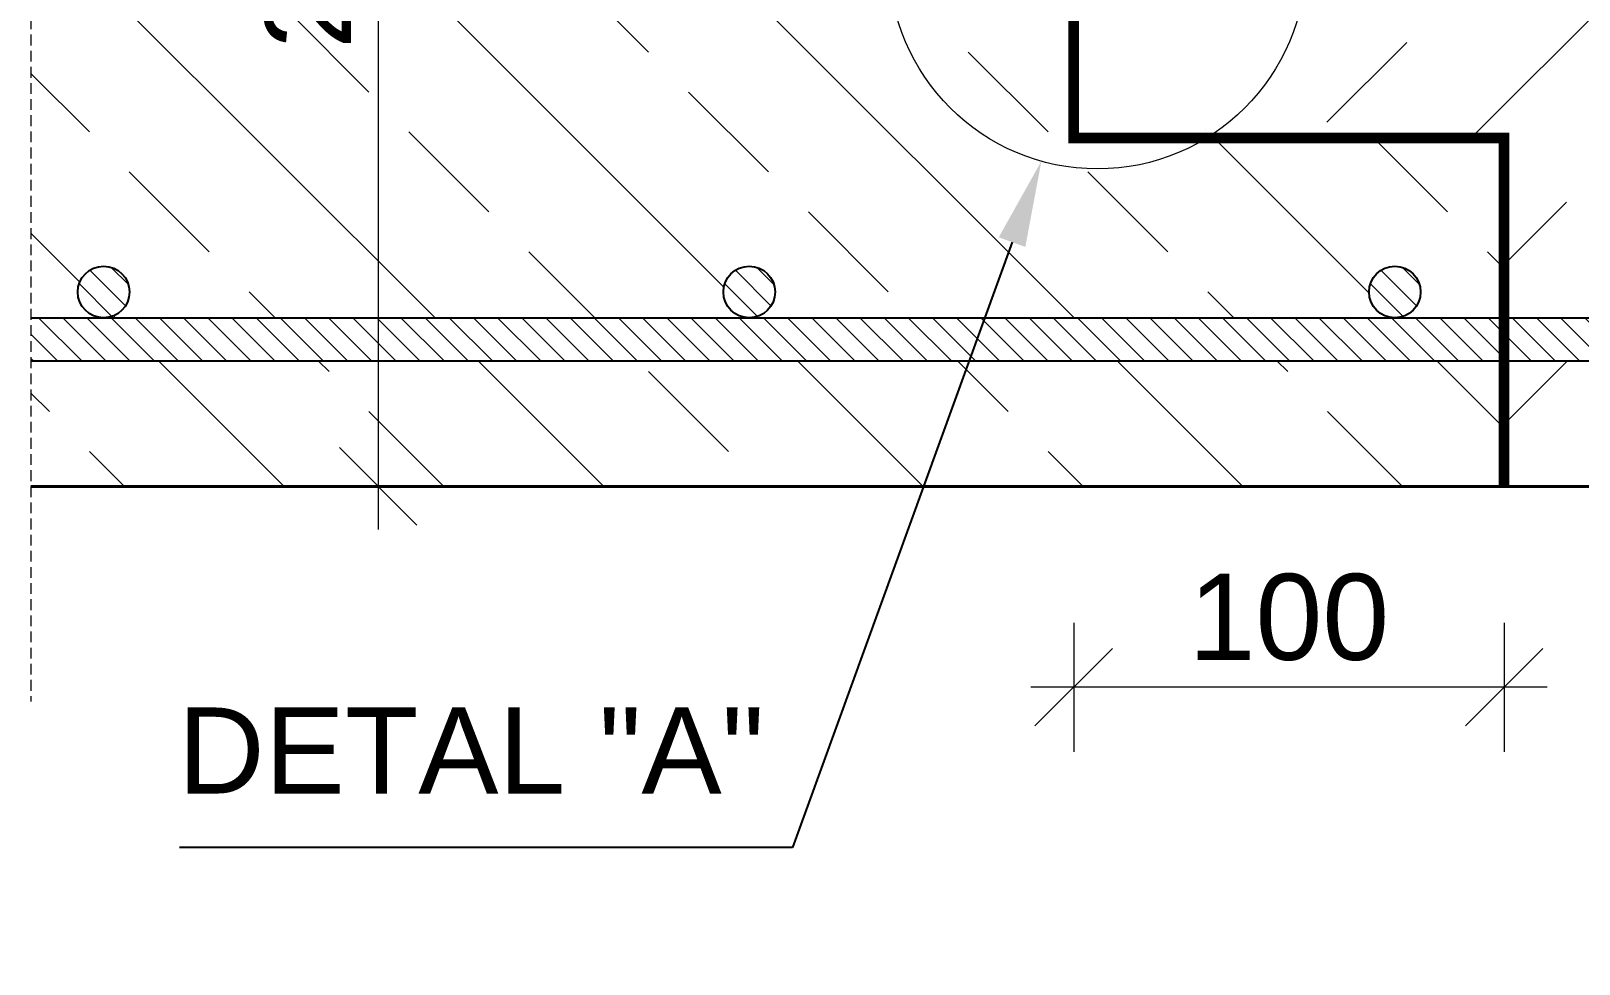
# Model space of a CAD drawing. Header units: millimetres. Extents: x 647 to 146539, y -131215 to 59.
# Drawn here: x 110300.2 to 110659.9, y -8165.7 to -7948.8 of the extents above; entities that cross this region are included whole.
import ezdxf
from ezdxf import colors
from ezdxf.entities.mleader import LeaderData, LeaderLine
from ezdxf.math import Vec2, Vec3

# ---------------------------------------------------------------- set-up
doc = ezdxf.new("R2010")
doc.units = ezdxf.units.MM
doc.linetypes.add('DASHED', pattern=[0.75, 0.5, -0.25])
doc.layers.get('Defpoints').update_dxf_attribs({"color": 2, "lineweight": 50})
for name, color, linetype, lineweight in [('G-Cienka', 4, 'Continuous', 9), ('G-Elementy konstrukcyjne', 1, 'Continuous', 40), ('G-Kreskowanie', 9, 'Continuous', 5), ('G-Przerywana', 8, 'DASHED', 15), ('G-Wymiary', 4, 'Continuous', 9)]:
    doc.layers.add(name, color=color, linetype=linetype, lineweight=lineweight)
doc.layers.add('G-Prety', color=1, linetype='Continuous')
doc.styles.add('Arial-GG', font='arial.ttf')
doc.dimstyles.new('W-1 do 10-GG mm', dxfattribs={"dimscale": 10, "dimtxt": 2, "dimasz": 1.8, "dimexe": 1.5, "dimexo": 0, "dimgap": 0.6, "dimtad": 1, "dimdec": 1, "dimrnd": 1, "dimtxsty": 'Arial-GG', "dimblk": 'OBLIQUE', "dimcen": 0, "dimdle": 1, "dimclrd": 4, "dimclre": 4, "dimclrt": 7, "dimadec": 1, "dimazin": 0, "dimtfac": 1, "dimtdec": 1, "dimtix": 1, "dimtmove": 0, "dimatfit": 2, "dimfxl": 1.5, "dimfxlon": 1, "dimlwd": -1, "dimlwe": -1, "dimarcsym": 0})
pattern_1 = [(135, (-1491436.88, 726099.994), (-37.123106, -37.123106), []), (135, (-1491436.88, 726137.117), (-37.123106, -37.123106), [26.25, -13.125])]

# ---------------------------------------------------------------- blocks, each defined once
blk = doc.blocks.new('_Oblique')
at = {"color": 0, "linetype": 'ByBlock', "lineweight": -2}
blk.add_line((-0.5, -0.5), (0.5, 0.5), dxfattribs=at)
blk = doc.blocks.new('*D1002')
at = {"layer": 'Defpoints', "color": 0, "ltscale": 0.4, "transparency": 16777216}
for p in [(110471.38, -7804.65), (110380.92, -8054.65), (110500.52, -8054.65)]:
    blk.add_point(p, dxfattribs=at)
at = {"layer": 'G-Wymiary', "color": 4, "ltscale": 0.4, "transparency": 16777216}
for p, q in [((110380.92, -7794.65), (110380.92, -8064.65)), ((110395.92, -7804.65), (110365.92, -7804.65)), ((110395.92, -8054.65), (110365.92, -8054.65))]:
    blk.add_line(p, q, dxfattribs=at)
at = {"layer": 'G-Wymiary', "color": 4, "ltscale": 0.4, "transparency": 16777216, "xscale": 18, "yscale": 18, "zscale": 18}
for p, rotation in [((110380.92, -7804.65), 90), ((110380.92, -8054.65), 270)]:
    blk.add_blockref('_Oblique', p, dxfattribs=dict(at, rotation=rotation))
at = {"layer": 'G-Wymiary', "color": 7, "ltscale": 0.4, "transparency": 16777216, "insert": (110364.71, -7929.65), "char_height": 20, "attachment_point": 5, "rotation": 90, "style": 'Arial-GG'}
blk.add_mtext('250', dxfattribs=at)
blk = doc.blocks.new('*D975')
at = {"layer": 'Defpoints', "color": 0, "ltscale": 0.4, "transparency": 16777216}
for p in [(110542.51, -7973.46), (110642.51, -8054.65), (110542.51, -8101.33)]:
    blk.add_point(p, dxfattribs=at)
at = {"layer": 'G-Wymiary', "color": 4, "ltscale": 0.4, "transparency": 16777216}
for p, q in [((110542.51, -8086.33), (110542.51, -8116.33)), ((110642.51, -8086.33), (110642.51, -8116.33)), ((110652.51, -8101.33), (110532.51, -8101.33))]:
    blk.add_line(p, q, dxfattribs=at)
at = {"layer": 'G-Wymiary', "color": 4, "ltscale": 0.4, "transparency": 16777216, "xscale": 18, "yscale": 18, "zscale": 18, "rotation": 180}
blk.add_blockref('_Oblique', (110542.51, -8101.33), dxfattribs=at)
at = {"layer": 'G-Wymiary', "color": 4, "ltscale": 0.4, "transparency": 16777216, "xscale": 18, "yscale": 18, "zscale": 18}
blk.add_blockref('_Oblique', (110642.51, -8101.33), dxfattribs=at)
at = {"layer": 'G-Wymiary', "color": 7, "ltscale": 0.4, "transparency": 16777216, "insert": (110592.51, -8085.12), "char_height": 20, "attachment_point": 5, "style": 'Arial-GG'}
blk.add_mtext('100', dxfattribs=at)
blk = doc.blocks.new('*D1008')
at = {"layer": 'Defpoints', "color": 0, "ltscale": 0.4, "transparency": 16777216}
for p in [(110633.19, -7973.46), (110642.51, -8054.65), (110735.33, -8054.65)]:
    blk.add_point(p, dxfattribs=at)
at = {"layer": 'G-Wymiary', "color": 4, "ltscale": 0.4, "transparency": 16777216}
for p, q in [((110735.33, -7963.46), (110735.33, -8064.65)), ((110720.33, -7973.46), (110750.33, -7973.46)), ((110720.33, -8054.65), (110750.33, -8054.65))]:
    blk.add_line(p, q, dxfattribs=at)
at = {"layer": 'G-Wymiary', "color": 4, "ltscale": 0.4, "transparency": 16777216, "xscale": 18, "yscale": 18, "zscale": 18}
for p, rotation in [((110735.33, -7973.46), 90), ((110735.33, -8054.65), 270)]:
    blk.add_blockref('_Oblique', p, dxfattribs=dict(at, rotation=rotation))
at = {"layer": 'G-Wymiary', "color": 7, "ltscale": 0.4, "transparency": 16777216, "insert": (110719.12, -8014.06), "char_height": 20, "attachment_point": 5, "rotation": 90, "style": 'Arial-GG'}
blk.add_mtext('80', dxfattribs=at)

msp = doc.modelspace()

# ---------------------------------------------------------------- hatches: boundary and pattern name
at = {"layer": 'G-Kreskowanie', "ltscale": 2}
h = msp.add_hatch(dxfattribs=at)
h.set_pattern_fill('ANSI33', color=256, scale=210, angle=90, style=0)
h.set_pattern_definition(pattern_1)
h.paths.add_polyline_path([(110300.24, -8015.46), (110300.24, -7843.34), (110316.95, -7843.34, 2.364885), (110323.12, -7849.34, 0.405626), (110317.3, -7843.34), (110466.95, -7843.34, 2.364885), (110473.12, -7849.34, 0.405626), (110467.3, -7843.34), (110616.95, -7843.34, 0.573612), (110611.98, -7852.43), (110581.42, -7885.65), (110560.2, -7885.65, 1.514372), (110573.46, -7973.65), (110642.51, -7973.65), (110642.51, -8015.46), (110617.3, -8015.46, 0.405626), (110623.12, -8009.46, 2.364885), (110616.95, -8015.46), (110467.3, -8015.46, 0.405626), (110473.12, -8009.46, 2.364885), (110466.95, -8015.46), (110317.3, -8015.46, 0.405626), (110323.12, -8009.46, 2.364885), (110316.95, -8015.46)])
h.paths.add_polyline_path([(110300.24, -7804.65), (110300.24, -7833.34), (110584.64, -7833.34), (110582.82, -7804.65)])
h.paths.add_polyline_path([(110300.24, -8054.65), (110507.61, -8054.65), (110518.18, -8025.46), (110300.24, -8025.46)])
h.paths.add_polyline_path([(110349.39, -7956.99), (110380.03, -7956.99), (110380.03, -7902.32), (110349.39, -7902.32)], flags=24)
h = msp.add_hatch(dxfattribs=at)
h.set_pattern_fill('ANSI33', color=256, scale=210, angle=90, style=0)
h.set_pattern_definition(pattern_1)
edge = h.paths.add_edge_path()
edge.add_line((110530.01, -7931.43), (110542.51, -7931.43))
edge.add_line((110542.51, -7931.43), (110542.51, -7973.65))
edge.add_line((110542.51, -7973.65), (110573.46, -7973.65))
edge.add_ellipse((110548.04, -7932.48), major_axis=(-48.38, 0), ratio=1, start_angle=255.4422, end_angle=481.6887, ccw=False)
edge.add_line((110560.2, -7885.65), (110542.51, -7885.65))
edge.add_line((110542.51, -7885.65), (110542.51, -7927.83))
edge.add_line((110542.51, -7927.83), (110530.01, -7927.83))
edge.add_spline(control_points=[(110530.01, -7927.83), (110527.51, -7928.43), (110522.51, -7929.63), (110527.51, -7930.83), (110530.01, -7931.43)], knot_values=[0, 0, 0, 0, 0.5, 1, 1, 1, 1], degree=3, periodic=0)
h.paths.add_polyline_path([(110507.61, -8054.65), (110642.51, -8054.65), (110642.51, -8025.46), (110518.18, -8025.46)])
h.paths.add_polyline_path([(110581.42, -7885.65), (110611.98, -7852.43, 0.760133), (110623.12, -7849.34, 0.285449), (110619.78, -7843.96), (110620.35, -7843.34), (110642.51, -7843.34), (110642.51, -7885.65)])
h.paths.add_polyline_path([(110582.82, -7804.65), (110642.51, -7804.65), (110642.51, -7819.25), (110629.55, -7833.34), (110584.64, -7833.34)])
h = msp.add_hatch(dxfattribs=at)
h.set_pattern_fill('ANSI33', color=256, scale=210, style=0)
h.set_pattern_definition([(45, (-1485887.16, 727429.39), (-37.123106, 37.123106), []), (45, (-1485850.04, 727429.39), (-37.123106, 37.123106), [26.25, -13.125])])
h.paths.add_polyline_path([(110642.51, -8015.46), (110642.51, -7973.65), (110573.46, -7973.65, 0.260067), (110596.43, -7932.48, 0.248767), (110575.18, -7892.43), (110581.42, -7885.65), (110642.51, -7885.65), (110642.51, -7843.34), (110766.95, -7843.34, 2.364885), (110773.12, -7849.34, 0.405626), (110767.3, -7843.34), (110916.95, -7843.34, 2.364885), (110923.12, -7849.34, 0.405626), (110917.3, -7843.34), (110984.79, -7843.34), (110984.79, -8015.46), (110917.3, -8015.46, 0.405626), (110923.12, -8009.46, 2.364885), (110916.95, -8015.46), (110767.3, -8015.46, 0.405626), (110773.12, -8009.46, 2.364885), (110766.95, -8015.46)])
h.paths.add_polyline_path([(110642.51, -8054.65), (110984.79, -8054.65), (110984.79, -8025.46), (110642.51, -8025.46)])
h.paths.add_polyline_path([(110642.51, -7833.34), (110642.51, -7819.25), (110655.94, -7804.65), (110984.79, -7804.65), (110984.79, -7833.34)])
h.paths.add_polyline_path([(110703.8, -7864.66), (110734.44, -7864.66), (110734.44, -7825.84), (110703.8, -7825.84)], flags=24)
h.paths.add_polyline_path([(110703.8, -8033.47), (110734.44, -8033.47), (110734.44, -7994.65), (110703.8, -7994.65)], flags=24)
at = {"layer": 'G-Kreskowanie', "linetype": 'ByBlock', "ltscale": 2}
h = msp.add_hatch(dxfattribs=at)
h.set_pattern_fill('ANSI31', color=256, scale=1.25, angle=90)
h.set_pattern_definition([(135, (105514.6406, -7875.366), (-2.80633, -2.80633), [])])
h.paths.add_polyline_path([(110300.24, -8015.46), (110316.95, -8015.46, 0.014705), (110317.3, -8015.46), (110466.95, -8015.46, 0.014705), (110467.3, -8015.46), (110616.95, -8015.46, 0.014705), (110617.3, -8015.46), (110642.51, -8015.46), (110642.51, -8025.46), (110300.24, -8025.46)])
h.paths.add_polyline_path([(110642.51, -8015.46), (110766.95, -8015.46, 0.014705), (110767.3, -8015.46), (110916.95, -8015.46, 0.014705), (110917.3, -8015.46), (110984.79, -8015.46), (110984.79, -8025.46), (110642.51, -8025.46)])
h.paths.add_polyline_path([(110703.8, -8033.47), (110734.44, -8033.47), (110734.44, -7994.65), (110703.8, -7994.65)], flags=24)
h = msp.add_hatch(dxfattribs=at)
h.set_pattern_fill('ANSI31', color=256, scale=1.25, angle=180)
h.set_pattern_definition([(135, (110680.9005, -4010.3592), (2.80633, 2.80633), [])])
h.paths.add_polyline_path([(110316.95, -8015.46), (110317.3, -8015.46, 68.003479), (110316.95, -8015.46)])
h = msp.add_hatch(dxfattribs=at)
h.set_pattern_fill('ANSI31', color=256, scale=1.25, angle=180)
h.set_pattern_definition([(135, (110830.9005, -4010.3592), (2.80633, 2.80633), [])])
h.paths.add_polyline_path([(110466.95, -8015.46), (110467.3, -8015.46, 68.003479), (110466.95, -8015.46)])
h = msp.add_hatch(dxfattribs=at)
h.set_pattern_fill('ANSI31', color=256, scale=1.25, angle=180)
h.set_pattern_definition([(135, (110980.9005, -4010.3592), (2.80633, 2.80633), [])])
h.paths.add_polyline_path([(110616.95, -8015.46), (110617.3, -8015.46, 68.003479), (110616.95, -8015.46)])

# ---------------------------------------------------------------- linework, layer by layer
at = {"layer": 'G-Cienka'}
msp.add_circle((110548.04, -7932.48), 48.38, dxfattribs=at)
at = {"layer": 'G-Elementy konstrukcyjne', "ltscale": 0.8}
msp.add_line((110300.24, -8054.65), (110984.79, -8054.65), dxfattribs=at)
at = {"layer": 'G-Prety', "ltscale": 100}
for p, q in [((110300.24, -8015.46), (110984.79, -8015.46)), ((110300.24, -8025.46), (110984.79, -8025.46))]:
    msp.add_line(p, q, dxfattribs=at)
for centre in [(110317.12, -8009.46), (110467.12, -8009.46), (110617.12, -8009.46)]:
    msp.add_circle(centre, 6, dxfattribs=at)
at = {"layer": 'G-Przerywana', "ltscale": 5}
msp.add_line((110300.24, -7754.65), (110300.24, -8104.65), dxfattribs=at)
at = {"layer": 'G-Przerywana', "linetype": 'DASHED', "ltscale": 5, "const_width": 2.5}
msp.add_lwpolyline([(110642.51, -7804.65), (110642.51, -7885.65), (110542.51, -7885.65), (110542.51, -7973.65), (110642.51, -7973.65), (110642.51, -8054.65)], dxfattribs=at)

# ---------------------------------------------------------------- dimensions: what is measured, and where the dimension line sits
at = {"layer": 'G-Wymiary', "ltscale": 0.4}
dim = msp.add_linear_dim(base=(110380.92, -8054.65), p1=(110471.38, -7804.65), p2=(110500.52, -8054.65), angle=90, dimstyle='W-1 do 10-GG mm', override={"dimblk": 'Oblique'}, dxfattribs=at)
dim.commit()
dim.dimension.update_dxf_attribs({"geometry": '*D1002', "text_midpoint": (110364.71, -7929.65)})
dim = msp.add_linear_dim(base=(110735.33, -8054.65), p1=(110633.19, -7973.46), p2=(110642.51, -8054.65), angle=90, text='80', dimstyle='W-1 do 10-GG mm', override={"dimblk": 'Oblique'}, dxfattribs=at)
dim.commit()
dim.dimension.update_dxf_attribs({"geometry": '*D1008', "text_midpoint": (110719.12, -8014.06)})
dim = msp.add_linear_dim(base=(110542.51, -8101.33), p1=(110642.51, -8054.65), p2=(110542.51, -7973.46), dimstyle='W-1 do 10-GG mm', dxfattribs=at)
dim.commit()
dim.dimension.update_dxf_attribs({"geometry": '*D975', "text_midpoint": (110592.51, -8085.12)})

# ---------------------------------------------------------------- leaders
at = {"layer": 'G-Cienka', "ltscale": 0.8}
ml = msp.add_multileader_mtext('Standard', dxfattribs=at)
ml.set_content('{\\fArial|b0|i0|c0|p34;DETAL "A"}', color=2, style='Arial-GG')
ml.set_leader_properties(color=4)
ml.build(insert=Vec2(0, 0))
ml.multileader.update_dxf_attribs({"text_left_attachment_type": 5, "text_right_attachment_type": 5, "dogleg_length": 10, "arrow_head_size": 20})
ctx = ml.context
ctx.base_point, ctx.char_height, ctx.arrow_head_size, ctx.landing_gap_size, ctx.plane_origin = Vec3(110329.36, -8138.62), 20, 20, 5, Vec3(108941.05, -8085.65)
ctx.left_attachment, ctx.right_attachment = 5, 5
notes = []
notes.append((ctx, [(0, (1, 1, 0), (110477.19, -8138.62), (-1, 0), 5, [(0, [(110534.99, -7979.07)], 0, [])])]))
ctx.mtext.insert, ctx.mtext.defined_height, ctx.mtext.line_spacing_style, ctx.mtext.flow_direction = Vec3(110334.36, -8106.04), 60, 2, 5
for ctx, leaders in notes:
    for number, flags, end, landing, length, lines in leaders:
        leader = LeaderData()
        leader.index, (leader.has_last_leader_line, leader.has_dogleg_vector, leader.attachment_direction) = number, flags
        leader.last_leader_point, leader.dogleg_vector, leader.dogleg_length = Vec3(end), Vec3(landing), length
        for number, points, colour, breaks in lines:
            line = LeaderLine()
            line.index, line.vertices, line.color, line.breaks = number, Vec3.list(points), colors.encode_raw_color(colour), breaks
            leader.lines.append(line)
        ctx.leaders.append(leader)

doc.saveas('drawing.dxf')
